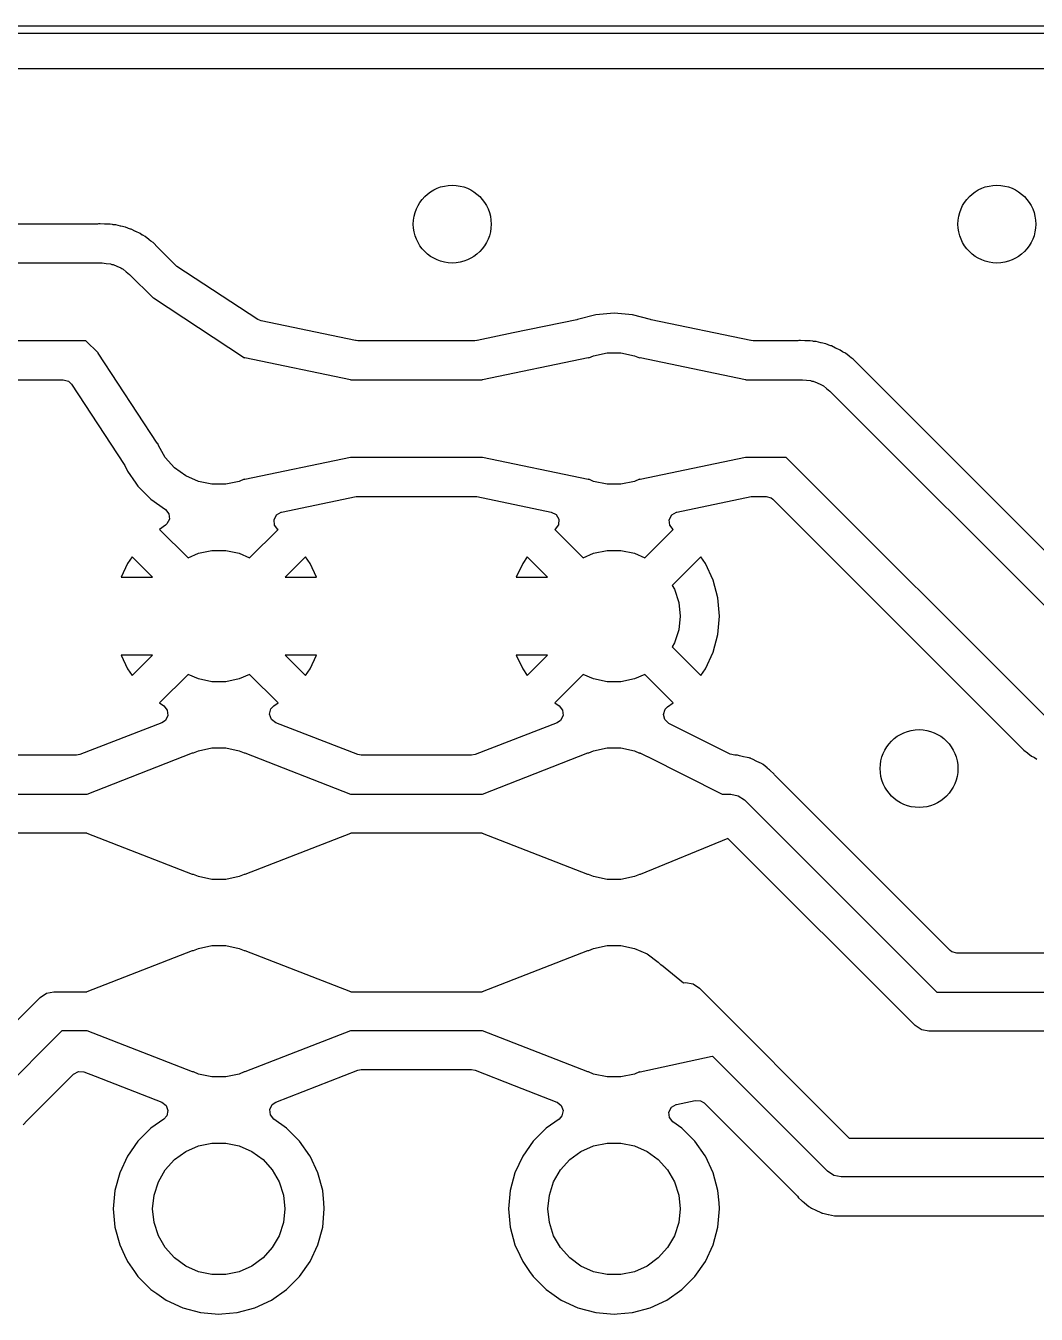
# Model space of a CAD drawing. Extents: x 0.1 to 11.5, y -4.3 to -1.1.
# Drawn here: x 3.17 to 3.681, y -1.753 to -1.1 of the extents above; entities that cross this region are included whole.
import ezdxf

# ---------------------------------------------------------------- set-up
doc = ezdxf.new("R2010")
doc.units = 0
doc.header["$MEASUREMENT"] = 0
doc.layers.add('BLACK', color=7, linetype='CONTINUOUS')

msp = doc.modelspace()

# ---------------------------------------------------------------- linework, layer by layer
at = {"layer": 'BLACK', "linetype": 'CONTINUOUS'}
for p, q in [((0.07874, -1.10039), (11.53543, -1.10039)), ((11.53346, -1.10433), (0.08071, -1.10433)), ((2.05539, -1.12205), (3.77138, -1.12205)), ((3.20601, -1.20077), (2.58239, -1.20077)), ((3.20632, -1.20075), (3.20601, -1.20077)), ((3.20687, -1.20068), (3.20632, -1.20075)), ((3.20766, -1.20058), (3.20687, -1.20068)), ((3.20985, -1.20074), (3.20766, -1.20058)), ((3.21007, -1.20076), (3.20985, -1.20074)), ((3.21025, -1.20077), (3.21007, -1.20076)), ((3.21267, -1.20077), (3.21025, -1.20077)), ((3.21399, -1.20104), (3.21267, -1.20077)), ((3.21267, -1.20077), (3.21267, -1.20077)), ((3.2143, -1.20108), (3.21399, -1.20104)), ((3.21565, -1.20119), (3.2143, -1.20108)), ((3.21797, -1.20185), (3.21565, -1.20119)), ((3.21565, -1.20119), (3.21565, -1.20119)), ((3.21815, -1.20189), (3.21797, -1.20185)), ((3.22051, -1.20238), (3.21815, -1.20189)), ((3.22176, -1.20291), (3.22051, -1.20238)), ((3.22051, -1.20238), (3.22051, -1.20238)), ((3.22205, -1.20302), (3.22176, -1.20291)), ((3.22311, -1.20332), (3.22205, -1.20302)), ((3.22335, -1.20339), (3.22311, -1.20332)), ((3.22549, -1.20451), (3.22335, -1.20339)), ((3.22335, -1.20339), (3.22335, -1.20339)), ((3.22335, -1.20339), (3.22335, -1.20339)), ((3.22566, -1.20459), (3.22549, -1.20451)), ((3.22788, -1.20554), (3.22566, -1.20459)), ((3.22899, -1.20631), (3.22788, -1.20554)), ((3.22788, -1.20554), (3.22788, -1.20554)), ((3.22788, -1.20554), (3.22788, -1.20554)), ((3.22788, -1.20554), (3.22788, -1.20554)), ((3.22925, -1.20647), (3.22899, -1.20631)), ((3.23045, -1.2071), (3.22925, -1.20647)), ((3.23232, -1.20862), (3.23045, -1.2071)), ((3.23045, -1.2071), (3.23045, -1.2071)), ((3.23247, -1.20874), (3.23232, -1.20862)), ((3.23335, -1.20935), (3.23247, -1.20874)), ((3.23445, -1.21012), (3.23335, -1.20935)), ((3.23687, -1.21266), (3.23445, -1.21012)), ((3.23445, -1.21012), (3.23445, -1.21012)), ((3.23445, -1.21012), (3.23445, -1.21012)), ((3.24577, -1.22156), (3.23687, -1.21266)), ((2.58189, -1.22047), (3.20866, -1.22047)), ((3.20866, -1.22047), (3.21075, -1.22077)), ((3.21075, -1.22077), (3.21285, -1.22092)), ((3.21285, -1.22092), (3.21351, -1.22117)), ((3.21351, -1.22117), (3.21421, -1.22127)), ((3.21421, -1.22127), (3.21612, -1.22214)), ((3.21612, -1.22214), (3.2181, -1.22288)), ((3.2181, -1.22288), (3.21866, -1.2233)), ((3.21866, -1.2233), (3.2193, -1.2236)), ((3.2193, -1.2236), (3.2209, -1.22498)), ((3.2209, -1.22498), (3.22258, -1.22624)), ((3.24655, -1.22219), (3.24577, -1.22156)), ((3.2875, -1.24907), (3.24655, -1.22219)), ((3.22258, -1.22624), (3.23447, -1.23813)), ((3.23447, -1.23813), (3.23462, -1.23817)), ((3.23462, -1.23817), (3.2802, -1.26809)), ((3.28919, -1.24977), (3.2875, -1.24907)), ((3.32883, -1.258), (3.28919, -1.24977)), ((3.44885, -1.24923), (3.41673, -1.25589)), ((3.44926, -1.24911), (3.44885, -1.24923)), ((3.45845, -1.24665), (3.44926, -1.24911)), ((3.44926, -1.24911), (3.44926, -1.24911)), ((3.46772, -1.24584), (3.45845, -1.24665)), ((3.45845, -1.24665), (3.45845, -1.24665)), ((3.47698, -1.24665), (3.46772, -1.24584)), ((3.46772, -1.24584), (3.46772, -1.24584)), ((3.48618, -1.24911), (3.47698, -1.24665)), ((3.47698, -1.24665), (3.47698, -1.24665)), ((3.48658, -1.24923), (3.48618, -1.24911)), ((3.48618, -1.24911), (3.48618, -1.24911)), ((3.53692, -1.25967), (3.48658, -1.24923)), ((3.33692, -1.25967), (3.32883, -1.258)), ((3.41673, -1.25589), (3.39851, -1.25967)), ((3.20051, -1.25984), (2.59004, -1.25984)), ((3.20665, -1.26599), (3.20051, -1.25984)), ((3.33715, -1.25972), (3.33692, -1.25967)), ((3.33814, -1.25982), (3.33715, -1.25972)), ((3.39729, -1.25982), (3.33814, -1.25982)), ((3.39829, -1.25972), (3.39729, -1.25982)), ((3.39851, -1.25967), (3.39829, -1.25972)), ((3.53715, -1.25972), (3.53692, -1.25967)), ((3.53814, -1.25982), (3.53715, -1.25972)), ((3.56034, -1.25982), (3.53814, -1.25982)), ((3.56065, -1.2598), (3.56034, -1.25982)), ((3.5612, -1.25973), (3.56065, -1.2598)), ((3.56199, -1.25963), (3.5612, -1.25973)), ((3.56418, -1.2598), (3.56199, -1.25963)), ((3.5644, -1.25982), (3.56418, -1.2598)), ((3.56458, -1.25982), (3.5644, -1.25982)), ((3.567, -1.25982), (3.56458, -1.25982)), ((3.56832, -1.26009), (3.567, -1.25982)), ((3.567, -1.25982), (3.567, -1.25982)), ((3.56863, -1.26014), (3.56832, -1.26009)), ((3.56998, -1.26024), (3.56863, -1.26014)), ((3.5723, -1.2609), (3.56998, -1.26024)), ((3.56998, -1.26024), (3.56998, -1.26024)), ((3.57248, -1.26095), (3.5723, -1.2609)), ((3.57484, -1.26144), (3.57248, -1.26095)), ((3.57609, -1.26197), (3.57484, -1.26144)), ((3.57484, -1.26144), (3.57484, -1.26144)), ((3.57638, -1.26207), (3.57609, -1.26197)), ((3.57744, -1.26238), (3.57638, -1.26207)), ((3.57768, -1.26244), (3.57744, -1.26238)), ((3.57982, -1.26356), (3.57768, -1.26244)), ((3.57768, -1.26244), (3.57768, -1.26244)), ((3.57768, -1.26244), (3.57768, -1.26244)), ((3.57999, -1.26364), (3.57982, -1.26356)), ((3.58221, -1.26459), (3.57999, -1.26364)), ((3.58332, -1.26537), (3.58221, -1.26459)), ((3.58221, -1.26459), (3.58221, -1.26459)), ((3.58221, -1.26459), (3.58221, -1.26459)), ((3.58221, -1.26459), (3.58221, -1.26459)), ((3.20668, -1.26612), (3.20665, -1.26599)), ((3.23659, -1.3117), (3.20668, -1.26612)), ((3.2802, -1.26809), (3.2804, -1.26838)), ((3.2804, -1.26838), (3.2804, -1.26843)), ((3.2804, -1.26843), (3.28054, -1.26849)), ((3.28054, -1.26849), (3.28063, -1.2684)), ((3.28063, -1.2684), (3.2809, -1.26837)), ((3.2809, -1.26837), (3.33428, -1.27945)), ((3.40115, -1.27945), (3.45454, -1.26837)), ((3.45454, -1.26837), (3.45488, -1.26844)), ((3.45488, -1.26844), (3.45492, -1.26848)), ((3.45492, -1.26848), (3.45738, -1.26739)), ((3.45738, -1.26739), (3.46422, -1.26593)), ((3.46422, -1.26593), (3.47121, -1.26593)), ((3.47121, -1.26593), (3.47806, -1.26739)), ((3.47806, -1.26739), (3.48054, -1.26849)), ((3.48054, -1.26849), (3.48063, -1.2684)), ((3.48063, -1.2684), (3.4809, -1.26837)), ((3.4809, -1.26837), (3.53428, -1.27945)), ((3.58358, -1.26553), (3.58332, -1.26537)), ((3.58478, -1.26615), (3.58358, -1.26553)), ((3.58665, -1.26768), (3.58478, -1.26615)), ((3.58478, -1.26615), (3.58478, -1.26615)), ((3.5868, -1.26779), (3.58665, -1.26768)), ((3.58769, -1.26841), (3.5868, -1.26779)), ((3.58878, -1.26917), (3.58769, -1.26841)), ((3.5912, -1.27171), (3.58878, -1.26917)), ((3.58878, -1.26917), (3.58878, -1.26917)), ((3.58878, -1.26917), (3.58878, -1.26917)), ((3.71567, -1.39619), (3.5912, -1.27171)), ((2.6015, -1.27955), (3.18905, -1.27955)), ((3.18905, -1.27955), (3.19169, -1.28032)), ((3.19169, -1.28032), (3.19313, -1.28175)), ((3.19313, -1.28175), (3.21981, -1.3224)), ((3.33428, -1.27945), (3.33439, -1.27953)), ((3.33439, -1.27953), (3.40101, -1.27953)), ((3.40101, -1.27953), (3.40115, -1.27945)), ((3.53428, -1.27945), (3.53439, -1.27953)), ((3.53439, -1.27953), (3.56299, -1.27953)), ((3.56299, -1.27953), (3.56508, -1.27983)), ((3.56508, -1.27983), (3.56718, -1.27998)), ((3.56718, -1.27998), (3.56784, -1.28022)), ((3.56784, -1.28022), (3.56854, -1.28032)), ((3.56854, -1.28032), (3.57045, -1.2812)), ((3.57045, -1.2812), (3.57243, -1.28194)), ((3.57243, -1.28194), (3.57299, -1.28236)), ((3.57299, -1.28236), (3.57363, -1.28265)), ((3.57363, -1.28265), (3.57523, -1.28403)), ((3.57523, -1.28403), (3.57691, -1.28529)), ((3.57691, -1.28529), (3.70894, -1.41732)), ((3.2368, -1.31187), (3.23659, -1.3117)), ((3.23684, -1.31187), (3.2368, -1.31187)), ((3.23715, -1.31282), (3.23684, -1.31187)), ((3.24064, -1.31888), (3.23715, -1.31282)), ((3.21981, -1.3224), (3.22015, -1.32301)), ((3.22015, -1.32301), (3.22149, -1.3259)), ((3.24532, -1.32408), (3.24064, -1.31888)), ((3.33428, -1.31897), (3.2809, -1.33005)), ((3.33442, -1.3189), (3.33428, -1.31897)), ((3.40104, -1.3189), (3.33442, -1.3189)), ((3.40115, -1.31897), (3.40104, -1.3189)), ((3.45454, -1.33005), (3.40115, -1.31897)), ((3.53428, -1.31897), (3.4809, -1.33005)), ((3.53442, -1.3189), (3.53428, -1.31897)), ((3.55484, -1.3189), (3.53442, -1.3189)), ((3.68687, -1.45093), (3.55484, -1.3189)), ((3.22149, -1.3259), (3.22149, -1.3259)), ((3.22149, -1.3259), (3.22576, -1.33199)), ((3.25098, -1.32819), (3.24532, -1.32408)), ((3.25738, -1.33104), (3.25098, -1.32819)), ((3.28052, -1.32995), (3.27806, -1.33104)), ((3.28055, -1.32999), (3.28052, -1.32995)), ((3.2809, -1.33005), (3.28055, -1.32999)), ((3.45481, -1.33003), (3.45454, -1.33005)), ((3.4549, -1.32994), (3.45481, -1.33003)), ((3.45738, -1.33104), (3.4549, -1.32994)), ((3.48052, -1.32995), (3.47806, -1.33104)), ((3.48055, -1.32999), (3.48052, -1.32995)), ((3.4809, -1.33005), (3.48055, -1.32999)), ((3.22576, -1.33199), (3.22683, -1.33352)), ((3.22683, -1.33352), (3.23341, -1.3401)), ((3.26422, -1.33249), (3.25738, -1.33104)), ((3.27121, -1.33249), (3.26422, -1.33249)), ((3.27806, -1.33104), (3.27121, -1.33249)), ((3.46422, -1.33249), (3.45738, -1.33104)), ((3.47121, -1.33249), (3.46422, -1.33249)), ((3.47806, -1.33104), (3.47121, -1.33249)), ((3.23341, -1.3401), (3.24073, -1.34523)), ((3.29947, -1.34652), (3.33715, -1.3387)), ((3.33715, -1.3387), (3.33814, -1.3386)), ((3.33814, -1.3386), (3.39729, -1.3386)), ((3.39729, -1.3386), (3.39829, -1.3387)), ((3.39829, -1.3387), (3.43596, -1.34652)), ((3.49947, -1.34652), (3.53715, -1.3387)), ((3.53715, -1.3387), (3.53814, -1.3386)), ((3.53814, -1.3386), (3.54465, -1.3386)), ((3.54465, -1.3386), (3.54729, -1.33938)), ((3.54729, -1.33938), (3.54811, -1.34003)), ((3.54811, -1.34003), (3.67258, -1.46451)), ((3.24073, -1.34523), (3.24245, -1.34737)), ((3.24245, -1.34737), (3.24273, -1.35011)), ((3.29567, -1.35042), (3.29691, -1.34796)), ((3.29691, -1.34796), (3.29928, -1.34657)), ((3.29928, -1.34657), (3.29947, -1.34652)), ((3.43596, -1.34652), (3.43838, -1.34782)), ((3.43838, -1.34782), (3.43973, -1.35022)), ((3.49567, -1.35042), (3.49691, -1.34796)), ((3.49691, -1.34796), (3.49928, -1.34657)), ((3.49928, -1.34657), (3.49947, -1.34652)), ((3.24073, -1.35322), (3.23774, -1.35532)), ((3.23774, -1.35532), (3.23774, -1.35532)), ((3.23774, -1.35532), (3.25214, -1.36972)), ((3.24149, -1.35257), (3.24073, -1.35322)), ((3.24273, -1.35011), (3.24149, -1.35257)), ((3.28329, -1.36972), (3.29769, -1.35532)), ((3.29595, -1.35315), (3.29567, -1.35042)), ((3.29767, -1.3553), (3.29595, -1.35315)), ((3.29769, -1.35532), (3.29767, -1.3553)), ((3.29769, -1.35532), (3.29769, -1.35532)), ((3.43777, -1.3553), (3.43774, -1.35532)), ((3.43774, -1.35532), (3.45214, -1.36972)), ((3.43793, -1.35518), (3.43777, -1.3553)), ((3.43956, -1.35296), (3.43793, -1.35518)), ((3.43973, -1.35022), (3.43956, -1.35296)), ((3.48329, -1.36972), (3.49769, -1.35532)), ((3.49595, -1.35315), (3.49567, -1.35042)), ((3.49767, -1.3553), (3.49595, -1.35315)), ((3.49769, -1.35532), (3.49767, -1.3553)), ((3.49769, -1.35532), (3.49769, -1.35532)), ((3.22382, -1.36924), (3.22151, -1.37254)), ((3.23411, -1.37953), (3.22382, -1.36924)), ((3.22382, -1.36924), (3.22382, -1.36924)), ((3.25214, -1.36972), (3.25738, -1.36739)), ((3.25738, -1.36739), (3.26422, -1.36593)), ((3.26422, -1.36593), (3.27121, -1.36593)), ((3.27121, -1.36593), (3.27806, -1.36739)), ((3.27806, -1.36739), (3.28329, -1.36972)), ((3.31161, -1.36924), (3.30132, -1.37953)), ((3.31392, -1.37254), (3.31161, -1.36924)), ((3.31161, -1.36924), (3.31161, -1.36924)), ((3.42382, -1.36924), (3.42151, -1.37254)), ((3.43411, -1.37953), (3.42382, -1.36924)), ((3.45214, -1.36972), (3.45738, -1.36739)), ((3.45738, -1.36739), (3.46422, -1.36593)), ((3.46422, -1.36593), (3.47121, -1.36593)), ((3.47121, -1.36593), (3.47806, -1.36739)), ((3.47806, -1.36739), (3.48329, -1.36972)), ((3.51161, -1.36924), (3.49717, -1.38367)), ((3.51392, -1.37254), (3.51161, -1.36924)), ((3.51161, -1.36924), (3.51161, -1.36924)), ((3.22151, -1.37254), (3.21825, -1.37953)), ((3.31718, -1.37953), (3.31392, -1.37254)), ((3.31392, -1.37254), (3.31392, -1.37254)), ((3.42151, -1.37254), (3.41825, -1.37953)), ((3.51785, -1.38096), (3.51392, -1.37254)), ((3.51392, -1.37254), (3.51392, -1.37254)), ((3.21825, -1.37953), (3.23411, -1.37953)), ((3.30132, -1.37953), (3.31718, -1.37953)), ((3.41825, -1.37953), (3.43411, -1.37953)), ((3.51785, -1.38097), (3.51785, -1.38096)), ((3.52026, -1.38995), (3.51785, -1.38097)), ((3.49717, -1.38367), (3.49829, -1.3856)), ((3.49829, -1.3856), (3.50045, -1.39225)), ((3.50045, -1.39225), (3.50118, -1.39921)), ((3.52107, -1.39921), (3.52026, -1.38995)), ((3.52026, -1.38995), (3.52026, -1.38995)), ((3.50118, -1.39921), (3.50045, -1.40617)), ((3.52026, -1.40848), (3.52107, -1.39921)), ((3.52107, -1.39921), (3.52107, -1.39921)), ((3.50045, -1.40617), (3.49829, -1.41282)), ((3.51785, -1.41746), (3.52026, -1.40848)), ((3.52026, -1.40848), (3.52026, -1.40848)), ((3.49829, -1.41282), (3.49717, -1.41475)), ((3.49717, -1.41475), (3.51161, -1.42919)), ((3.21825, -1.4189), (3.22151, -1.42589)), ((3.23411, -1.4189), (3.21825, -1.4189)), ((3.22382, -1.42919), (3.23411, -1.4189)), ((3.30132, -1.4189), (3.31161, -1.42919)), ((3.31718, -1.4189), (3.30132, -1.4189)), ((3.31392, -1.42589), (3.31718, -1.4189)), ((3.41825, -1.4189), (3.42151, -1.42589)), ((3.43411, -1.4189), (3.41825, -1.4189)), ((3.42382, -1.42919), (3.43411, -1.4189)), ((3.51392, -1.42589), (3.51785, -1.41746)), ((3.51785, -1.41746), (3.51785, -1.41746)), ((3.22151, -1.42589), (3.22151, -1.42589)), ((3.22151, -1.42589), (3.22382, -1.42919)), ((3.31161, -1.42919), (3.31392, -1.42589)), ((3.31392, -1.42589), (3.31392, -1.42589)), ((3.42151, -1.42589), (3.42151, -1.42589)), ((3.42151, -1.42589), (3.42382, -1.42919)), ((3.51161, -1.42919), (3.51392, -1.42589)), ((3.51392, -1.42589), (3.51392, -1.42589)), ((3.22382, -1.42919), (3.22382, -1.42919)), ((3.25214, -1.42871), (3.23774, -1.44311)), ((3.25738, -1.43104), (3.25214, -1.42871)), ((3.26422, -1.43249), (3.25738, -1.43104)), ((3.27121, -1.43249), (3.26422, -1.43249)), ((3.27806, -1.43104), (3.27121, -1.43249)), ((3.28329, -1.42871), (3.27806, -1.43104)), ((3.29769, -1.44311), (3.28329, -1.42871)), ((3.31161, -1.42919), (3.31161, -1.42919)), ((3.42382, -1.42919), (3.42382, -1.42919)), ((3.45214, -1.42871), (3.43774, -1.44311)), ((3.45738, -1.43104), (3.45214, -1.42871)), ((3.46422, -1.43249), (3.45738, -1.43104)), ((3.47121, -1.43249), (3.46422, -1.43249)), ((3.47806, -1.43104), (3.47121, -1.43249)), ((3.48329, -1.42871), (3.47806, -1.43104)), ((3.49769, -1.44311), (3.48329, -1.42871)), ((3.51161, -1.42919), (3.51161, -1.42919)), ((3.23774, -1.44311), (3.23992, -1.44463)), ((3.23992, -1.44463), (3.24163, -1.44678)), ((3.24163, -1.44678), (3.24192, -1.44951)), ((3.29344, -1.44891), (3.29407, -1.44623)), ((3.29407, -1.44623), (3.29552, -1.44463)), ((3.29552, -1.44463), (3.29769, -1.44311)), ((3.43774, -1.44311), (3.43992, -1.44463)), ((3.43992, -1.44463), (3.44163, -1.44678)), ((3.44163, -1.44678), (3.44192, -1.44951)), ((3.49271, -1.44895), (3.49359, -1.44635)), ((3.49359, -1.44635), (3.49479, -1.44514)), ((3.49479, -1.44514), (3.49769, -1.44311)), ((3.23889, -1.45318), (3.1974, -1.46933)), ((3.24067, -1.45197), (3.23889, -1.45318)), ((3.24192, -1.44951), (3.24067, -1.45197)), ((3.29437, -1.4515), (3.29344, -1.44891)), ((3.29655, -1.45318), (3.29437, -1.4515)), ((3.33803, -1.46933), (3.29655, -1.45318)), ((3.43889, -1.45318), (3.3974, -1.46933)), ((3.44067, -1.45197), (3.43889, -1.45318)), ((3.44192, -1.44951), (3.44067, -1.45197)), ((3.49339, -1.45162), (3.49271, -1.44895)), ((3.4954, -1.4535), (3.49339, -1.45162)), ((3.52642, -1.46908), (3.4954, -1.4535)), ((3.25488, -1.4685), (3.25738, -1.46739)), ((3.25738, -1.46739), (3.26422, -1.46593)), ((3.26422, -1.46593), (3.27121, -1.46593)), ((3.27121, -1.46593), (3.27806, -1.46739)), ((3.27806, -1.46739), (3.28056, -1.4685)), ((3.45488, -1.4685), (3.45738, -1.46739)), ((3.45738, -1.46739), (3.46422, -1.46593)), ((3.46422, -1.46593), (3.47121, -1.46593)), ((3.47121, -1.46593), (3.47806, -1.46739)), ((3.47806, -1.46739), (3.48058, -1.46851)), ((3.67258, -1.46451), (3.675, -1.46705)), ((3.675, -1.46705), (3.675, -1.46705)), ((3.675, -1.46705), (3.675, -1.46705)), ((3.675, -1.46705), (3.67698, -1.46843)), ((3.19563, -1.46967), (3.10498, -1.46967)), ((3.1974, -1.46933), (3.19563, -1.46967)), ((3.20108, -1.48926), (3.25449, -1.46846)), ((3.25449, -1.46846), (3.25484, -1.46847)), ((3.25484, -1.46847), (3.25488, -1.4685)), ((3.28056, -1.4685), (3.2806, -1.46846)), ((3.2806, -1.46846), (3.28094, -1.46846)), ((3.28094, -1.46846), (3.33435, -1.48926)), ((3.33981, -1.46967), (3.33803, -1.46933)), ((3.39563, -1.46967), (3.33981, -1.46967)), ((3.3974, -1.46933), (3.39563, -1.46967)), ((3.40108, -1.48926), (3.45449, -1.46846)), ((3.45449, -1.46846), (3.45484, -1.46847)), ((3.45484, -1.46847), (3.45488, -1.4685)), ((3.48058, -1.46851), (3.48058, -1.4685)), ((3.48058, -1.4685), (3.48094, -1.4685)), ((3.48094, -1.4685), (3.48097, -1.46852)), ((3.48097, -1.46852), (3.48143, -1.46875)), ((3.48143, -1.46875), (3.48382, -1.46995)), ((3.48382, -1.46995), (3.48445, -1.47023)), ((3.48445, -1.47023), (3.48461, -1.47035)), ((3.48461, -1.47035), (3.52248, -1.48937)), ((3.52875, -1.4696), (3.52642, -1.46908)), ((3.52936, -1.46958), (3.52875, -1.4696)), ((3.52965, -1.4696), (3.52936, -1.46958)), ((3.52994, -1.46963), (3.52965, -1.4696)), ((3.52965, -1.4696), (3.52965, -1.4696)), ((3.53023, -1.46967), (3.52994, -1.46963)), ((3.52994, -1.46963), (3.52994, -1.46963)), ((3.53124, -1.46991), (3.53023, -1.46967)), ((3.53317, -1.47036), (3.53124, -1.46991)), ((3.53503, -1.47075), (3.53317, -1.47036)), ((3.53613, -1.47097), (3.53503, -1.47075)), ((3.5364, -1.47106), (3.53613, -1.47097)), ((3.53668, -1.47116), (3.5364, -1.47106)), ((3.5364, -1.47106), (3.5364, -1.47106)), ((3.53695, -1.47126), (3.53668, -1.47116)), ((3.53668, -1.47116), (3.53668, -1.47116)), ((3.53804, -1.47181), (3.53695, -1.47126)), ((3.53695, -1.47126), (3.53695, -1.47126)), ((3.53695, -1.47126), (3.53695, -1.47126)), ((3.53965, -1.47262), (3.53804, -1.47181)), ((3.53991, -1.47274), (3.53965, -1.47262)), ((3.54239, -1.47389), (3.53991, -1.47274)), ((3.54263, -1.47404), (3.54239, -1.47389)), ((3.54239, -1.47389), (3.54239, -1.47389)), ((3.54239, -1.47389), (3.54239, -1.47389)), ((3.67698, -1.46843), (3.67713, -1.46854)), ((3.67713, -1.46854), (3.679, -1.47007)), ((3.679, -1.47007), (3.679, -1.47007)), ((3.679, -1.47007), (3.679, -1.47007)), ((3.679, -1.47007), (3.6802, -1.47069)), ((3.6802, -1.47069), (3.68046, -1.47085)), ((3.68046, -1.47085), (3.68157, -1.47163)), ((3.54288, -1.4742), (3.54263, -1.47404)), ((3.54263, -1.47404), (3.54263, -1.47404)), ((3.54312, -1.47436), (3.54288, -1.4742)), ((3.54288, -1.4742), (3.54288, -1.4742)), ((3.54515, -1.47606), (3.54312, -1.47436)), ((3.54312, -1.47436), (3.54312, -1.47436)), ((3.54312, -1.47436), (3.54312, -1.47436)), ((3.54543, -1.4763), (3.54515, -1.47606)), ((3.54645, -1.4771), (3.54543, -1.4763)), ((3.54656, -1.47722), (3.54645, -1.4771)), ((3.54668, -1.47733), (3.54656, -1.47722)), ((3.54683, -1.47748), (3.54668, -1.47733)), ((3.54841, -1.4788), (3.54683, -1.47748)), ((3.54868, -1.47916), (3.54841, -1.4788)), ((3.54841, -1.4788), (3.54841, -1.4788)), ((3.54897, -1.47956), (3.54868, -1.47916)), ((3.54944, -1.48009), (3.54897, -1.47956)), ((3.59388, -1.52453), (3.54944, -1.48009)), ((3.09778, -1.48937), (3.20092, -1.48937)), ((3.20092, -1.48936), (3.20108, -1.48926)), ((3.20092, -1.48937), (3.20092, -1.48936)), ((3.33435, -1.48926), (3.33447, -1.48937)), ((3.33447, -1.48937), (3.40092, -1.48937)), ((3.40092, -1.48936), (3.40108, -1.48926)), ((3.40092, -1.48937), (3.40092, -1.48936)), ((3.52248, -1.48937), (3.52677, -1.48937)), ((3.52677, -1.48937), (3.53054, -1.49012)), ((3.53054, -1.49012), (3.53373, -1.49225)), ((3.53373, -1.49225), (3.63105, -1.58957)), ((3.20096, -1.50906), (3.0937, -1.50906)), ((3.20108, -1.50917), (3.20096, -1.50906)), ((3.25449, -1.52997), (3.20108, -1.50917)), ((3.33435, -1.50917), (3.28094, -1.52997)), ((3.33451, -1.50907), (3.33435, -1.50917)), ((3.33452, -1.50906), (3.33451, -1.50907)), ((3.40096, -1.50906), (3.33452, -1.50906)), ((3.40108, -1.50917), (3.40096, -1.50906)), ((3.45449, -1.52997), (3.40108, -1.50917)), ((3.52529, -1.51178), (3.48095, -1.52996)), ((3.52537, -1.51173), (3.52529, -1.51178)), ((3.62001, -1.60637), (3.52537, -1.51173)), ((3.63778, -1.56843), (3.59388, -1.52453)), ((3.25483, -1.52996), (3.25449, -1.52997)), ((3.25487, -1.52992), (3.25483, -1.52996)), ((3.25738, -1.53104), (3.25487, -1.52992)), ((3.26422, -1.53249), (3.25738, -1.53104)), ((3.27121, -1.53249), (3.26422, -1.53249)), ((3.27806, -1.53104), (3.27121, -1.53249)), ((3.28056, -1.52993), (3.27806, -1.53104)), ((3.28059, -1.52996), (3.28056, -1.52993)), ((3.28094, -1.52997), (3.28059, -1.52996)), ((3.45483, -1.52996), (3.45449, -1.52997)), ((3.45487, -1.52992), (3.45483, -1.52996)), ((3.45738, -1.53104), (3.45487, -1.52992)), ((3.46422, -1.53249), (3.45738, -1.53104)), ((3.47121, -1.53249), (3.46422, -1.53249)), ((3.47806, -1.53104), (3.47121, -1.53249)), ((3.48056, -1.52992), (3.47806, -1.53104)), ((3.48059, -1.52995), (3.48056, -1.52992)), ((3.48095, -1.52996), (3.48059, -1.52995)), ((3.20108, -1.58926), (3.25449, -1.56846)), ((3.25449, -1.56846), (3.25484, -1.56847)), ((3.25484, -1.56847), (3.25488, -1.5685)), ((3.25488, -1.5685), (3.25738, -1.56739)), ((3.25738, -1.56739), (3.26422, -1.56593)), ((3.26422, -1.56593), (3.27121, -1.56593)), ((3.27121, -1.56593), (3.27806, -1.56739)), ((3.27806, -1.56739), (3.28056, -1.5685)), ((3.28056, -1.5685), (3.2806, -1.56846)), ((3.2806, -1.56846), (3.28094, -1.56846)), ((3.28094, -1.56846), (3.33435, -1.58926)), ((3.40108, -1.58926), (3.45449, -1.56846)), ((3.45449, -1.56846), (3.45484, -1.56847)), ((3.45484, -1.56847), (3.45488, -1.5685)), ((3.45488, -1.5685), (3.45738, -1.56739)), ((3.45738, -1.56739), (3.46422, -1.56593)), ((3.46422, -1.56593), (3.47121, -1.56593)), ((3.47121, -1.56593), (3.47806, -1.56739)), ((3.47806, -1.56739), (3.48445, -1.57023)), ((3.48445, -1.57023), (3.49011, -1.57434)), ((3.63859, -1.56909), (3.63778, -1.56843)), ((3.64123, -1.56986), (3.63859, -1.56909)), ((3.76744, -1.56986), (3.64123, -1.56986)), ((3.49011, -1.57434), (3.49136, -1.57573)), ((3.49136, -1.57573), (3.49141, -1.57571)), ((3.49141, -1.57571), (3.4917, -1.57581)), ((3.4917, -1.57581), (3.50285, -1.58486)), ((3.50285, -1.58486), (3.50394, -1.58465)), ((3.50394, -1.58465), (3.5077, -1.58539)), ((3.17729, -1.59225), (3.18049, -1.59012)), ((3.18049, -1.59012), (3.18425, -1.58937)), ((3.18425, -1.58937), (3.20092, -1.58937)), ((3.20092, -1.58936), (3.20108, -1.58926)), ((3.20092, -1.58937), (3.20092, -1.58936)), ((3.33435, -1.58926), (3.33447, -1.58937)), ((3.33447, -1.58937), (3.40092, -1.58937)), ((3.40092, -1.58936), (3.40108, -1.58926)), ((3.40092, -1.58937), (3.40092, -1.58936)), ((3.5077, -1.58539), (3.5109, -1.58753)), ((3.5109, -1.58753), (3.58675, -1.66339)), ((3.63105, -1.58957), (3.77229, -1.58957)), ((3.14553, -1.62402), (3.17729, -1.59225)), ((3.18833, -1.60906), (3.15657, -1.64082)), ((3.20096, -1.60906), (3.18833, -1.60906)), ((3.20108, -1.60917), (3.20096, -1.60906)), ((3.25449, -1.62997), (3.20108, -1.60917)), ((3.33435, -1.60917), (3.28094, -1.62997)), ((3.33451, -1.60907), (3.33435, -1.60917)), ((3.33452, -1.60906), (3.33451, -1.60907)), ((3.40096, -1.60906), (3.33452, -1.60906)), ((3.40108, -1.60917), (3.40096, -1.60906)), ((3.45449, -1.62997), (3.40108, -1.60917)), ((3.6232, -1.6085), (3.62001, -1.60637)), ((3.62001, -1.60637), (3.62001, -1.60637)), ((3.62352, -1.60857), (3.6232, -1.6085)), ((3.62697, -1.60925), (3.62352, -1.60857)), ((3.77234, -1.60925), (3.62697, -1.60925)), ((3.62697, -1.60925), (3.62697, -1.60925)), ((3.51743, -1.62206), (3.4809, -1.63005)), ((3.51753, -1.622), (3.51743, -1.62206)), ((3.57572, -1.68019), (3.51753, -1.622)), ((3.19425, -1.631), (3.19667, -1.62968)), ((3.19667, -1.62968), (3.19941, -1.62988)), ((3.19941, -1.62988), (3.19948, -1.6299)), ((3.19948, -1.6299), (3.20514, -1.63211)), ((3.25483, -1.62996), (3.25449, -1.62997)), ((3.25487, -1.62992), (3.25483, -1.62996)), ((3.25738, -1.63104), (3.25487, -1.62992)), ((3.28056, -1.62993), (3.27806, -1.63104)), ((3.28059, -1.62996), (3.28056, -1.62993)), ((3.28094, -1.62997), (3.28059, -1.62996)), ((3.29657, -1.64524), (3.33803, -1.62909)), ((3.33803, -1.62909), (3.33981, -1.62876)), ((3.33981, -1.62876), (3.39563, -1.62876)), ((3.39563, -1.62876), (3.3974, -1.62909)), ((3.3974, -1.62909), (3.41718, -1.6368)), ((3.45483, -1.62996), (3.45449, -1.62997)), ((3.45487, -1.62992), (3.45483, -1.62996)), ((3.45738, -1.63104), (3.45487, -1.62992)), ((3.48052, -1.62994), (3.47806, -1.63104)), ((3.48055, -1.62999), (3.48052, -1.62994)), ((3.4809, -1.63005), (3.48055, -1.62999)), ((3.18354, -1.64171), (3.19425, -1.631)), ((3.20514, -1.63211), (3.23883, -1.64523)), ((3.26422, -1.63249), (3.25738, -1.63104)), ((3.27121, -1.63249), (3.26422, -1.63249)), ((3.27806, -1.63104), (3.27121, -1.63249)), ((3.41718, -1.6368), (3.43883, -1.64523)), ((3.46422, -1.63249), (3.45738, -1.63104)), ((3.47121, -1.63249), (3.46422, -1.63249)), ((3.47806, -1.63104), (3.47121, -1.63249)), ((3.1708, -1.65445), (3.18354, -1.64171)), ((3.23883, -1.64523), (3.23886, -1.64524)), ((3.23886, -1.64524), (3.24104, -1.64692)), ((3.24104, -1.64692), (3.24197, -1.64951)), ((3.24197, -1.64951), (3.24134, -1.65219)), ((3.29354, -1.6489), (3.29478, -1.64645)), ((3.29382, -1.65164), (3.29354, -1.6489)), ((3.29478, -1.64645), (3.29657, -1.64524)), ((3.43883, -1.64523), (3.43886, -1.64524)), ((3.43886, -1.64524), (3.44104, -1.64692)), ((3.44104, -1.64692), (3.44197, -1.64951)), ((3.44197, -1.64951), (3.44134, -1.65219)), ((3.49551, -1.65028), (3.49675, -1.64783)), ((3.49675, -1.64783), (3.49913, -1.64644)), ((3.49913, -1.64644), (3.49927, -1.6464)), ((3.49927, -1.6464), (3.50642, -1.64484)), ((3.50642, -1.64484), (3.5088, -1.64432)), ((3.5088, -1.64432), (3.51154, -1.64451)), ((3.51154, -1.64451), (3.5133, -1.64563)), ((3.5133, -1.64563), (3.56001, -1.69235)), ((3.16873, -1.65665), (3.1708, -1.65445)), ((3.23989, -1.65379), (3.23341, -1.65833)), ((3.24134, -1.65219), (3.23989, -1.65379)), ((3.29554, -1.65379), (3.29382, -1.65164)), ((3.30202, -1.65833), (3.29554, -1.65379)), ((3.43989, -1.65379), (3.43341, -1.65833)), ((3.44134, -1.65219), (3.43989, -1.65379)), ((3.4958, -1.65302), (3.49551, -1.65028)), ((3.49751, -1.65517), (3.4958, -1.65302)), ((3.50202, -1.65833), (3.49751, -1.65517)), ((3.23341, -1.65833), (3.22683, -1.66491)), ((3.3086, -1.66491), (3.30202, -1.65833)), ((3.30202, -1.65833), (3.30202, -1.65833)), ((3.43341, -1.65833), (3.42683, -1.66491)), ((3.5086, -1.66491), (3.50202, -1.65833)), ((3.50202, -1.65833), (3.50202, -1.65833)), ((3.22683, -1.66491), (3.22149, -1.67253)), ((3.25098, -1.67023), (3.25738, -1.66739)), ((3.25738, -1.66739), (3.26422, -1.66593)), ((3.26422, -1.66593), (3.27121, -1.66593)), ((3.27121, -1.66593), (3.27806, -1.66739)), ((3.27806, -1.66739), (3.28445, -1.67023)), ((3.31384, -1.67238), (3.3086, -1.66491)), ((3.42683, -1.66491), (3.42149, -1.67253)), ((3.45098, -1.67023), (3.45738, -1.66739)), ((3.45738, -1.66739), (3.46422, -1.66593)), ((3.46422, -1.66593), (3.47121, -1.66593)), ((3.47121, -1.66593), (3.47806, -1.66739)), ((3.47806, -1.66739), (3.48445, -1.67023)), ((3.51384, -1.67238), (3.5086, -1.66491)), ((3.58675, -1.66339), (3.77229, -1.66339)), ((3.22149, -1.67253), (3.21756, -1.68096)), ((3.22149, -1.67253), (3.22149, -1.67253)), ((3.24064, -1.67954), (3.24532, -1.67434)), ((3.24532, -1.67434), (3.25098, -1.67023)), ((3.28445, -1.67023), (3.29011, -1.67434)), ((3.29011, -1.67434), (3.29479, -1.67954)), ((3.31394, -1.67253), (3.31384, -1.67238)), ((3.31787, -1.68096), (3.31394, -1.67253)), ((3.42149, -1.67253), (3.41756, -1.68096)), ((3.42149, -1.67253), (3.42149, -1.67253)), ((3.44064, -1.67954), (3.44532, -1.67434)), ((3.44532, -1.67434), (3.45098, -1.67023)), ((3.48445, -1.67023), (3.49011, -1.67434)), ((3.49011, -1.67434), (3.49479, -1.67954)), ((3.51394, -1.67253), (3.51384, -1.67238)), ((3.51787, -1.68096), (3.51394, -1.67253)), ((3.21756, -1.68096), (3.21515, -1.68994)), ((3.21756, -1.68096), (3.21756, -1.68096)), ((3.23715, -1.6856), (3.24064, -1.67954)), ((3.29479, -1.67954), (3.29829, -1.6856)), ((3.32028, -1.68994), (3.31787, -1.68096)), ((3.41756, -1.68096), (3.41515, -1.68994)), ((3.41756, -1.68096), (3.41756, -1.68096)), ((3.43715, -1.6856), (3.44064, -1.67954)), ((3.49479, -1.67954), (3.49829, -1.6856)), ((3.52028, -1.68994), (3.51787, -1.68096)), ((3.57891, -1.68232), (3.57572, -1.68019)), ((3.57572, -1.68019), (3.57572, -1.68019)), ((3.58268, -1.68307), (3.57891, -1.68232)), ((3.23498, -1.69225), (3.23715, -1.6856)), ((3.29829, -1.6856), (3.30045, -1.69225)), ((3.43498, -1.69225), (3.43715, -1.6856)), ((3.49829, -1.6856), (3.50045, -1.69225)), ((3.77234, -1.68307), (3.58268, -1.68307)), ((3.21515, -1.68994), (3.21434, -1.69921)), ((3.21515, -1.68994), (3.21515, -1.68994)), ((3.23425, -1.69921), (3.23498, -1.69225)), ((3.30045, -1.69225), (3.30118, -1.69921)), ((3.32083, -1.69626), (3.32028, -1.68994)), ((3.41515, -1.68994), (3.41434, -1.69921)), ((3.41515, -1.68994), (3.41515, -1.68994)), ((3.43425, -1.69921), (3.43498, -1.69225)), ((3.50045, -1.69225), (3.50118, -1.69921)), ((3.52083, -1.69626), (3.52028, -1.68994)), ((3.56001, -1.69235), (3.56047, -1.69288)), ((3.56047, -1.69288), (3.56104, -1.69364)), ((3.56104, -1.69364), (3.56261, -1.69497)), ((3.56261, -1.69497), (3.56277, -1.69511)), ((3.56277, -1.69511), (3.563, -1.69534)), ((3.563, -1.69534), (3.563, -1.69534)), ((3.563, -1.69534), (3.56386, -1.69602)), ((3.21434, -1.69921), (3.21434, -1.69921)), ((3.21434, -1.69921), (3.21515, -1.70848)), ((3.23498, -1.70617), (3.23425, -1.69921)), ((3.30118, -1.69921), (3.30045, -1.70617)), ((3.32028, -1.70848), (3.32109, -1.69921)), ((3.32107, -1.69901), (3.32083, -1.69626)), ((3.32109, -1.69921), (3.32107, -1.69901)), ((3.41434, -1.69921), (3.41434, -1.69921)), ((3.41434, -1.69921), (3.41515, -1.70848)), ((3.43498, -1.70617), (3.43425, -1.69921)), ((3.50118, -1.69921), (3.50045, -1.70617)), ((3.52028, -1.70848), (3.52109, -1.69921)), ((3.52107, -1.69901), (3.52083, -1.69626)), ((3.52109, -1.69921), (3.52107, -1.69901)), ((3.56386, -1.69602), (3.56401, -1.69614)), ((3.56401, -1.69614), (3.56633, -1.69808)), ((3.56633, -1.69808), (3.56633, -1.69808)), ((3.56633, -1.69808), (3.56657, -1.69824)), ((3.56657, -1.69824), (3.56657, -1.69824)), ((3.56657, -1.69824), (3.56682, -1.6984)), ((3.56682, -1.6984), (3.56682, -1.6984)), ((3.56682, -1.6984), (3.56706, -1.69855)), ((3.56706, -1.69855), (3.56706, -1.69855)), ((3.56706, -1.69855), (3.56765, -1.69882)), ((3.56765, -1.69882), (3.5698, -1.69983)), ((3.5698, -1.69983), (3.57242, -1.70114)), ((3.57242, -1.70114), (3.5725, -1.70118)), ((3.5725, -1.70118), (3.5725, -1.70118)), ((3.5725, -1.70118), (3.57277, -1.70128)), ((3.57277, -1.70128), (3.57277, -1.70128)), ((3.57277, -1.70128), (3.57305, -1.70138)), ((3.57305, -1.70138), (3.57305, -1.70138)), ((3.57305, -1.70138), (3.57332, -1.70147)), ((3.57332, -1.70147), (3.57332, -1.70147)), ((3.57332, -1.70147), (3.57332, -1.70147)), ((3.57332, -1.70147), (3.57611, -1.70204)), ((3.57611, -1.70204), (3.57628, -1.70208)), ((3.57628, -1.70208), (3.57922, -1.70278)), ((3.21515, -1.70848), (3.21515, -1.70848)), ((3.21515, -1.70848), (3.21756, -1.71747)), ((3.23715, -1.71282), (3.23498, -1.70617)), ((3.30045, -1.70617), (3.29829, -1.71282)), ((3.31787, -1.71747), (3.32028, -1.70848)), ((3.41515, -1.70848), (3.41515, -1.70848)), ((3.41515, -1.70848), (3.41756, -1.71747)), ((3.43715, -1.71282), (3.43498, -1.70617)), ((3.50045, -1.70617), (3.49829, -1.71282)), ((3.51787, -1.71747), (3.52028, -1.70848)), ((3.57922, -1.70278), (3.57951, -1.70281)), ((3.57951, -1.70281), (3.57951, -1.70281)), ((3.57951, -1.70281), (3.5798, -1.70284)), ((3.5798, -1.70284), (3.5798, -1.70284)), ((3.5798, -1.70284), (3.58008, -1.70286)), ((3.58008, -1.70286), (3.58311, -1.70278)), ((3.58008, -1.70286), (3.58008, -1.70286)), ((3.58008, -1.70286), (3.58008, -1.70286)), ((3.58311, -1.70278), (3.76744, -1.70278)), ((3.24064, -1.71888), (3.23715, -1.71282)), ((3.29829, -1.71282), (3.29479, -1.71888)), ((3.44064, -1.71888), (3.43715, -1.71282)), ((3.49829, -1.71282), (3.49479, -1.71888)), ((3.21756, -1.71747), (3.21756, -1.71747)), ((3.21756, -1.71747), (3.21756, -1.71747)), ((3.21756, -1.71747), (3.22002, -1.72275)), ((3.24532, -1.72408), (3.24064, -1.71888)), ((3.29479, -1.71888), (3.29011, -1.72408)), ((3.31394, -1.7259), (3.31787, -1.71747)), ((3.41756, -1.71747), (3.41756, -1.71747)), ((3.41756, -1.71747), (3.41756, -1.71747)), ((3.41756, -1.71747), (3.42002, -1.72275)), ((3.44532, -1.72408), (3.44064, -1.71888)), ((3.49479, -1.71888), (3.49011, -1.72408)), ((3.51394, -1.7259), (3.51787, -1.71747)), ((3.22002, -1.72275), (3.22149, -1.7259)), ((3.22149, -1.7259), (3.22149, -1.7259)), ((3.22149, -1.7259), (3.22501, -1.73091)), ((3.25098, -1.72819), (3.24532, -1.72408)), ((3.25738, -1.73104), (3.25098, -1.72819)), ((3.28445, -1.72819), (3.27806, -1.73104)), ((3.29011, -1.72408), (3.28445, -1.72819)), ((3.3086, -1.73352), (3.31394, -1.7259)), ((3.42002, -1.72275), (3.42149, -1.7259)), ((3.42149, -1.7259), (3.42149, -1.7259)), ((3.42149, -1.7259), (3.42501, -1.73091)), ((3.45098, -1.72819), (3.44532, -1.72408)), ((3.45738, -1.73104), (3.45098, -1.72819)), ((3.48445, -1.72819), (3.47806, -1.73104)), ((3.49011, -1.72408), (3.48445, -1.72819)), ((3.5086, -1.73352), (3.51394, -1.7259)), ((3.22501, -1.73091), (3.22683, -1.73352)), ((3.22683, -1.73352), (3.23341, -1.7401)), ((3.26422, -1.73249), (3.25738, -1.73104)), ((3.27121, -1.73249), (3.26422, -1.73249)), ((3.27806, -1.73104), (3.27121, -1.73249)), ((3.30202, -1.7401), (3.3086, -1.73352)), ((3.42501, -1.73091), (3.42683, -1.73352)), ((3.42683, -1.73352), (3.43341, -1.7401)), ((3.46422, -1.73249), (3.45738, -1.73104)), ((3.47121, -1.73249), (3.46422, -1.73249)), ((3.47806, -1.73104), (3.47121, -1.73249)), ((3.50202, -1.7401), (3.5086, -1.73352)), ((3.23341, -1.7401), (3.23631, -1.74213)), ((3.2944, -1.74543), (3.30202, -1.7401)), ((3.43341, -1.7401), (3.43631, -1.74213)), ((3.4944, -1.74543), (3.50202, -1.7401)), ((3.23631, -1.74213), (3.24103, -1.74543)), ((3.24103, -1.74543), (3.24103, -1.74543)), ((3.24103, -1.74543), (3.24103, -1.74543)), ((3.24103, -1.74543), (3.24946, -1.74937)), ((3.28597, -1.74937), (3.2944, -1.74543)), ((3.43631, -1.74213), (3.44103, -1.74543)), ((3.44103, -1.74543), (3.44103, -1.74543)), ((3.44103, -1.74543), (3.44103, -1.74543)), ((3.44103, -1.74543), (3.44946, -1.74937)), ((3.48597, -1.74937), (3.4944, -1.74543)), ((3.24946, -1.74937), (3.25845, -1.75177)), ((3.25845, -1.75177), (3.26586, -1.75242)), ((3.26586, -1.75242), (3.26772, -1.75259)), ((3.26772, -1.75259), (3.26926, -1.75245)), ((3.26772, -1.75259), (3.26772, -1.75259)), ((3.26772, -1.75259), (3.26772, -1.75259)), ((3.26926, -1.75245), (3.27698, -1.75177)), ((3.27698, -1.75177), (3.28597, -1.74937)), ((3.44946, -1.74937), (3.45845, -1.75177)), ((3.45845, -1.75177), (3.46586, -1.75242)), ((3.46586, -1.75242), (3.46772, -1.75259)), ((3.46772, -1.75259), (3.46926, -1.75245)), ((3.46772, -1.75259), (3.46772, -1.75259)), ((3.46772, -1.75259), (3.46772, -1.75259)), ((3.46926, -1.75245), (3.47698, -1.75177)), ((3.47698, -1.75177), (3.48597, -1.74937))]:
    msp.add_line(p, q, dxfattribs=at)
at = {"layer": 'BLACK'}
for centre in [(3.38583, -1.20079), (3.66142, -1.20079), (3.62205, -1.47638)]:
    msp.add_circle(centre, 0.01969, dxfattribs=at)

doc.saveas('drawing.dxf')
